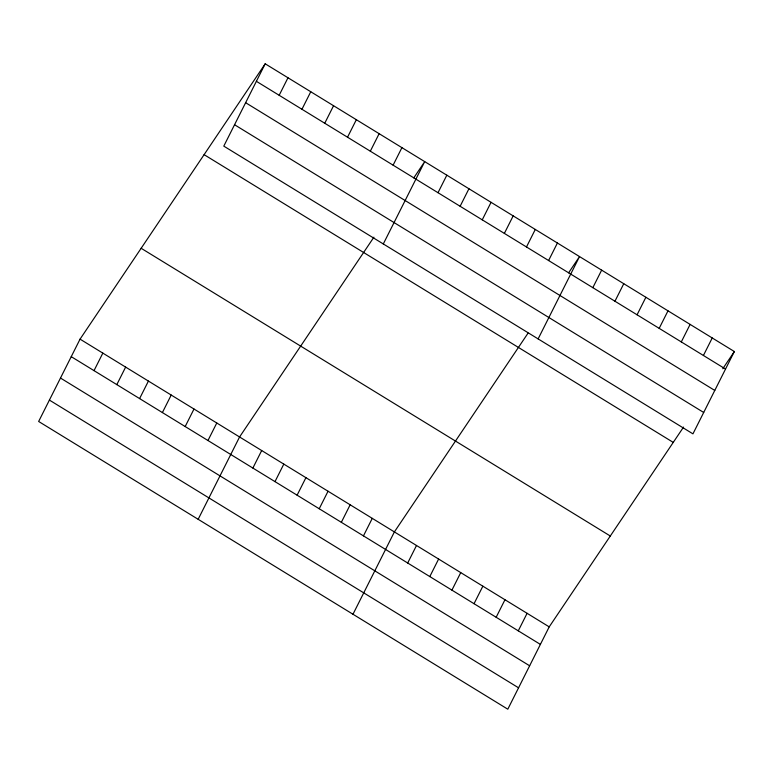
<?xml version="1.0" encoding="UTF-8"?>
<svg xmlns="http://www.w3.org/2000/svg" width="773" height="773" viewBox="0 0 773 773"><rect width="100%" height="100%" fill="white"/><g stroke="black" fill="none" stroke-linecap="round" stroke-linejoin="round"><path stroke-width="1.16" d="M265.197 63.801L223.793 146.126L692.946 433.856L734.35 351.531L265.197 63.801L80.054 339.144L38.65 421.469L507.803 709.199L549.207 626.874L683.545 427.092M94.026 370.644L102.838 353.116M116.82 384.616L125.632 367.098M279.169 95.292L287.981 77.773M139.604 398.588L148.416 381.07M301.953 109.273L310.765 91.745M162.398 412.569L171.21 395.042M324.747 123.245L333.559 105.727M185.182 426.541L193.994 409.023M347.531 137.217L356.343 119.699M207.966 440.523L216.778 422.995M370.325 151.199L379.137 133.671M198.159 519.301L239.572 436.977L373.9 237.185M393.109 165.171L401.921 147.653M252.877 468.061L261.689 450.533M383.302 243.949L424.706 161.625L413.777 177.887M274.995 481.627L283.807 464.1M438.011 192.709L446.823 175.191M297.112 495.184L305.924 477.666M460.128 206.275L468.94 188.757M319.23 508.75L328.042 491.232M482.246 219.841L491.058 202.323M341.347 522.316L350.159 504.798M504.363 233.407L513.175 215.889M363.455 535.882L372.267 518.364M526.481 246.974L535.293 229.446M352.981 614.255L394.385 531.921L528.075 333.095M548.598 260.54L557.41 243.012M407.69 563.015L416.502 545.487M538.124 338.903L579.528 256.578L568.599 272.84M429.807 576.571L438.62 559.053M592.833 287.662L601.645 270.144M451.925 590.137L460.737 572.619M614.95 301.228L623.763 283.71M474.042 603.703L482.854 586.185M637.068 314.795L645.88 297.276M496.16 617.269L504.972 599.751M659.185 328.361L667.998 310.833M518.277 630.836L527.089 613.318M681.303 341.927L690.115 324.399M703.42 355.483L712.233 337.965M722.774 368.75L734.35 351.531M256.385 81.32L725.538 369.05M245.63 102.703L714.783 390.442M234.548 124.733L703.701 412.473M204.101 154.658L673.254 442.398M141.15 248.278L610.303 536.018M80.054 339.144L549.207 626.874M71.242 356.662L540.395 644.402M60.487 378.045L529.64 665.785M49.404 400.085L518.557 687.815"/></g></svg>
